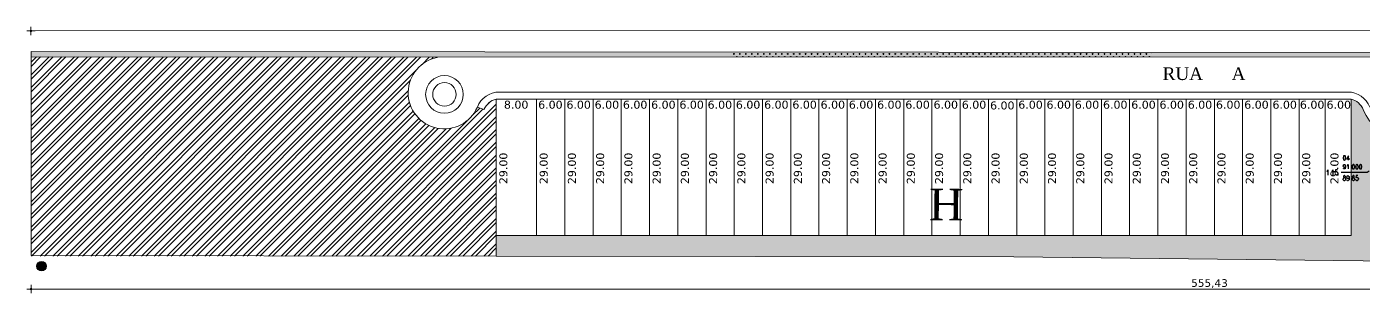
# Model space of a CAD drawing. Header units: centimetres. Extents: x 429547 to 433218, y 9613176 to 9615382.
# Drawn here: x 430994.6 to 431278.5, y 9614626 to 9614682.6 of the extents above; entities that cross this region are included whole.
import ezdxf
from ezdxf.enums import TextEntityAlignment as Align

# ---------------------------------------------------------------- set-up
doc = ezdxf.new("R2010")
doc.units = ezdxf.units.CM
doc.header["$LTSCALE"] = 0.05
for name, color, linetype, lineweight in [('AREAS', 6, 'Continuous', 20), ('DIM NOVO', 4, 'Continuous', 20), ('p vista', 1, 'Continuous', 50)]:
    doc.layers.add(name, color=color, linetype=linetype, lineweight=lineweight)
for name, color, linetype in [('bloco arvore', 7, 'Continuous'), ('Cotas', 4, 'Continuous'), ('DIM', 7, 'Continuous'), ('Hachura', 252, 'Continuous'), ('PDF_PS_PONTOS_IDENTIFICACAO_LIN', 7, 'Continuous'), ('PDF_PS_PONTOS_IDENTIFICACAO_TXT', 1, 'Continuous'), ('PENA-02', 2, 'Continuous')]:
    doc.layers.add(name, color=color, linetype=linetype)
doc.styles.add('LEALTÀ PADRÃO', font='verdana.ttf')
doc.styles.add('style1', font='times.ttf')
pattern_1 = [(0, (0, 500), (0.635, 0.635), [0.3175, -0.9525]), (90, (0.15875, 499.84125), (-0.635, 0.635), [0.3175, -0.9525])]

msp = doc.modelspace()

# ---------------------------------------------------------------- hatches: boundary and pattern name
at = {"layer": 'bloco arvore', "linetype": 'Continuous', "lineweight": -2}
h = msp.add_hatch(color=5, dxfattribs=at)
h.dxf.hatch_style = 1
edge = h.paths.add_edge_path()
edge.add_arc((430997.748, 9614631.74), 1, 0, 360)
at = {"layer": 'Hachura', "linetype": 'Continuous', "lineweight": 0, "true_color": 0xf8991e}
h = msp.add_hatch(dxfattribs=at)
h.set_pattern_fill('ANSI32', color=30, scale=0.2)
h.paths.add_polyline_path([(431094.34, 9614667.258, 0.237334), (431091.737, 9614665.018), (431090.337, 9614665.558, -1.669448), (431081.922, 9614676.139), (430995.505, 9614676.215), (430995.503, 9614633.909), (431094.342, 9614633.904), (431094.34, 9614638.256)])
at = {"layer": 'Hachura', "linetype": 'Continuous', "lineweight": 0, "true_color": 0x139b48}
h = msp.add_hatch(dxfattribs=at)
h.set_pattern_fill('CROSS', color=114, scale=0.1)
h.set_pattern_definition(pattern_1)
h.paths.add_polyline_path([(432547.609, 9614676.374), (432547.609, 9614676.14), (430995.542, 9614676.215), (430995.543, 9614677.372)])
h = msp.add_hatch(dxfattribs=at)
h.set_pattern_fill('CROSS', color=114, scale=0.1)
h.set_pattern_definition(pattern_1)
h.paths.add_polyline_path([(431233.583, 9614677.218), (431144.451, 9614677.276), (431144.451, 9614676.207), (431233.583, 9614676.203)])
h = msp.add_hatch(dxfattribs=at)
h.set_pattern_fill('CROSS', color=114, scale=0.1)
h.set_pattern_definition(pattern_1)
h.paths.add_polyline_path([(431325.422, 9614677.159), (431233.583, 9614677.218), (431233.583, 9614676.203), (431325.422, 9614676.199)])
h = msp.add_hatch(dxfattribs=at)
h.set_pattern_fill('CROSS', color=114, scale=0.1)
h.set_pattern_definition(pattern_1)
h.paths.add_polyline_path([(431297.937, 9614667.259, 0.2371224), (431295.337, 9614665.02, -0.6859907), (431278.544, 9614665.019, 0.2375154), (431275.94, 9614667.259), (431275.94, 9614638.256), (431094.34, 9614638.256), (431094.342, 9614633.904), (431204.278, 9614633.73), (431533.065, 9614630.064), (431547.742, 9614630.25), (431547.742, 9614638.258), (431297.937, 9614638.257)])

# ---------------------------------------------------------------- linework, layer by layer
at = {"layer": 'AREAS', "color": 7, "linetype": 'Continuous', "lineweight": 9}
for p, q in [((430995.505, 9614633.991, -1.124), (430995.505, 9614676.215, -1.124)), ((430995.543, 9614677.372, -1.124), (430995.542, 9614676.215, -1.124)), ((430995.542, 9614676.215, -1.124), (432547.609, 9614676.14, -1.124)), ((430995.542, 9614676.215, -1.124), (431081.922, 9614676.139, -1.124)), ((432547.609, 9614676.374, -1.124), (430995.543, 9614677.372, -1.124)), ((431144.68, 9614676.86), (431144.998, 9614676.86)), ((431144.839, 9614676.701), (431144.839, 9614677.019)), ((431145.315, 9614676.225), (431145.633, 9614676.225)), ((431145.474, 9614676.207), (431145.474, 9614676.384)), ((431145.95, 9614676.86), (431146.268, 9614676.86)), ((431146.109, 9614676.701), (431146.109, 9614677.019)), ((431146.585, 9614676.225), (431146.903, 9614676.225)), ((431146.744, 9614676.207), (431146.744, 9614676.384)), ((431147.22, 9614676.86), (431147.538, 9614676.86)), ((431147.379, 9614676.701), (431147.379, 9614677.019)), ((431147.855, 9614676.225), (431148.173, 9614676.225)), ((431148.014, 9614676.207), (431148.014, 9614676.384)), ((431148.49, 9614676.86), (431148.808, 9614676.86)), ((431148.649, 9614676.701), (431148.649, 9614677.019)), ((431149.125, 9614676.225), (431149.443, 9614676.225)), ((431149.284, 9614676.207), (431149.284, 9614676.384)), ((431149.76, 9614676.86), (431150.078, 9614676.86)), ((431149.919, 9614676.701), (431149.919, 9614677.019)), ((431150.395, 9614676.225), (431150.713, 9614676.225)), ((431150.554, 9614676.207), (431150.554, 9614676.384)), ((431151.03, 9614676.86), (431151.348, 9614676.86)), ((431151.189, 9614676.701), (431151.189, 9614677.019)), ((431151.665, 9614676.225), (431151.983, 9614676.225)), ((431151.824, 9614676.207), (431151.824, 9614676.384)), ((431152.3, 9614676.86), (431152.618, 9614676.86)), ((431152.459, 9614676.701), (431152.459, 9614677.019)), ((431152.935, 9614676.225), (431153.253, 9614676.225)), ((431153.094, 9614676.207), (431153.094, 9614676.384)), ((431153.57, 9614676.86), (431153.888, 9614676.86)), ((431153.729, 9614676.701), (431153.729, 9614677.019)), ((431154.205, 9614676.225), (431154.523, 9614676.225)), ((431154.364, 9614676.207), (431154.364, 9614676.384)), ((431154.84, 9614676.86), (431155.158, 9614676.86)), ((431154.999, 9614676.701), (431154.999, 9614677.019)), ((431155.475, 9614676.225), (431155.793, 9614676.225)), ((431155.634, 9614676.207), (431155.634, 9614676.384)), ((431156.11, 9614676.86), (431156.428, 9614676.86)), ((431156.269, 9614676.701), (431156.269, 9614677.019)), ((431156.745, 9614676.225), (431157.063, 9614676.225)), ((431156.904, 9614676.207), (431156.904, 9614676.384)), ((431157.38, 9614676.86), (431157.698, 9614676.86)), ((431157.539, 9614676.701), (431157.539, 9614677.019)), ((431158.015, 9614676.225), (431158.333, 9614676.225)), ((431158.174, 9614676.207), (431158.174, 9614676.384)), ((431158.65, 9614676.86), (431158.968, 9614676.86)), ((431158.809, 9614676.701), (431158.809, 9614677.019)), ((431159.285, 9614676.225), (431159.603, 9614676.225)), ((431159.444, 9614676.207), (431159.444, 9614676.384)), ((431159.92, 9614676.86), (431160.238, 9614676.86)), ((431160.079, 9614676.701), (431160.079, 9614677.019)), ((431160.555, 9614676.225), (431160.873, 9614676.225)), ((431160.714, 9614676.207), (431160.714, 9614676.384)), ((431161.19, 9614676.86), (431161.508, 9614676.86)), ((431161.349, 9614676.701), (431161.349, 9614677.019)), ((431161.825, 9614676.225), (431162.143, 9614676.225)), ((431161.984, 9614676.207), (431161.984, 9614676.384)), ((431162.46, 9614676.86), (431162.778, 9614676.86)), ((431162.619, 9614676.701), (431162.619, 9614677.019)), ((431163.095, 9614676.225), (431163.413, 9614676.225)), ((431163.254, 9614676.206), (431163.254, 9614676.384)), ((431163.73, 9614676.86), (431164.048, 9614676.86)), ((431163.889, 9614676.701), (431163.889, 9614677.019)), ((431164.365, 9614676.225), (431164.683, 9614676.225)), ((431164.524, 9614676.206), (431164.524, 9614676.384)), ((431165, 9614676.86), (431165.318, 9614676.86)), ((431165.159, 9614676.701), (431165.159, 9614677.019)), ((431165.635, 9614676.225), (431165.953, 9614676.225)), ((431165.794, 9614676.206), (431165.794, 9614676.384)), ((431166.27, 9614676.86), (431166.588, 9614676.86)), ((431166.429, 9614676.701), (431166.429, 9614677.019)), ((431166.905, 9614676.225), (431167.223, 9614676.225)), ((431167.064, 9614676.206), (431167.064, 9614676.384)), ((431167.54, 9614676.86), (431167.858, 9614676.86)), ((431167.699, 9614676.701), (431167.699, 9614677.019)), ((431168.175, 9614676.225), (431168.493, 9614676.225)), ((431168.334, 9614676.206), (431168.334, 9614676.384)), ((431168.81, 9614676.86), (431169.128, 9614676.86)), ((431168.969, 9614676.701), (431168.969, 9614677.019)), ((431169.445, 9614676.225), (431169.763, 9614676.225)), ((431169.604, 9614676.206), (431169.604, 9614676.384)), ((431170.08, 9614676.86), (431170.398, 9614676.86)), ((431170.239, 9614676.701), (431170.239, 9614677.019)), ((431170.715, 9614676.225), (431171.033, 9614676.225)), ((431170.874, 9614676.206), (431170.874, 9614676.384)), ((431171.35, 9614676.86), (431171.668, 9614676.86)), ((431171.509, 9614676.701), (431171.509, 9614677.019)), ((431171.985, 9614676.225), (431172.303, 9614676.225)), ((431172.144, 9614676.206), (431172.144, 9614676.384)), ((431172.62, 9614676.86), (431172.938, 9614676.86)), ((431172.779, 9614676.701), (431172.779, 9614677.019)), ((431173.255, 9614676.225), (431173.573, 9614676.225)), ((431173.414, 9614676.206), (431173.414, 9614676.384)), ((431173.89, 9614676.86), (431174.208, 9614676.86)), ((431174.049, 9614676.701), (431174.049, 9614677.019)), ((431174.525, 9614676.225), (431174.843, 9614676.225)), ((431174.684, 9614676.206), (431174.684, 9614676.384)), ((431175.16, 9614676.86), (431175.478, 9614676.86)), ((431175.319, 9614676.701), (431175.319, 9614677.019)), ((431175.795, 9614676.225), (431176.113, 9614676.225)), ((431175.954, 9614676.206), (431175.954, 9614676.384)), ((431176.43, 9614676.86), (431176.748, 9614676.86)), ((431176.589, 9614676.701), (431176.589, 9614677.019)), ((431177.065, 9614676.225), (431177.383, 9614676.225)), ((431177.224, 9614676.206), (431177.224, 9614676.384)), ((431177.7, 9614676.86), (431178.018, 9614676.86)), ((431177.859, 9614676.701), (431177.859, 9614677.019)), ((431178.335, 9614676.225), (431178.653, 9614676.225)), ((431178.494, 9614676.206), (431178.494, 9614676.384)), ((431178.97, 9614676.86), (431179.288, 9614676.86)), ((431179.129, 9614676.701), (431179.129, 9614677.019)), ((431179.605, 9614676.225), (431179.923, 9614676.225)), ((431179.764, 9614676.206), (431179.764, 9614676.384)), ((431180.24, 9614676.86), (431180.558, 9614676.86)), ((431180.399, 9614676.701), (431180.399, 9614677.019)), ((431180.875, 9614676.225), (431181.193, 9614676.225)), ((431181.034, 9614676.206), (431181.034, 9614676.384)), ((431181.51, 9614676.86), (431181.828, 9614676.86)), ((431181.669, 9614676.701), (431181.669, 9614677.019)), ((431182.145, 9614676.225), (431182.463, 9614676.225)), ((431182.304, 9614676.206), (431182.304, 9614676.384)), ((431182.78, 9614676.86), (431183.098, 9614676.86)), ((431182.939, 9614676.701), (431182.939, 9614677.019)), ((431183.415, 9614676.225), (431183.733, 9614676.225)), ((431183.574, 9614676.206), (431183.574, 9614676.384)), ((431184.05, 9614676.86), (431184.368, 9614676.86)), ((431184.209, 9614676.701), (431184.209, 9614677.019)), ((431184.685, 9614676.225), (431185.003, 9614676.225)), ((431184.844, 9614676.205), (431184.844, 9614676.384)), ((431185.32, 9614676.86), (431185.638, 9614676.86)), ((431185.479, 9614676.701), (431185.479, 9614677.019)), ((431185.955, 9614676.225), (431186.273, 9614676.225)), ((431186.114, 9614676.205), (431186.114, 9614676.384)), ((431186.59, 9614676.86), (431186.908, 9614676.86)), ((431186.749, 9614676.701), (431186.749, 9614677.019)), ((431187.225, 9614676.225), (431187.543, 9614676.225)), ((431187.384, 9614676.205), (431187.384, 9614676.384)), ((431187.86, 9614676.86), (431188.178, 9614676.86)), ((431188.019, 9614676.701), (431188.019, 9614677.019)), ((431188.495, 9614676.225), (431188.813, 9614676.225)), ((431188.654, 9614676.205), (431188.654, 9614676.384)), ((431189.13, 9614676.86), (431189.448, 9614676.86)), ((431189.289, 9614676.701), (431189.289, 9614677.019)), ((431189.765, 9614676.225), (431190.083, 9614676.225)), ((431189.924, 9614676.205), (431189.924, 9614676.384)), ((431190.4, 9614676.86), (431190.718, 9614676.86)), ((431190.559, 9614676.701), (431190.559, 9614677.019)), ((431191.035, 9614676.225), (431191.353, 9614676.225)), ((431191.194, 9614676.205), (431191.194, 9614676.384)), ((431191.67, 9614676.86), (431191.988, 9614676.86)), ((431191.829, 9614676.701), (431191.829, 9614677.019)), ((431192.305, 9614676.225), (431192.623, 9614676.225)), ((431192.464, 9614676.205), (431192.464, 9614676.384)), ((431192.94, 9614676.86), (431193.258, 9614676.86)), ((431193.099, 9614676.701), (431193.099, 9614677.019)), ((431193.575, 9614676.225), (431193.893, 9614676.225)), ((431193.734, 9614676.205), (431193.734, 9614676.384)), ((431194.21, 9614676.86), (431194.528, 9614676.86)), ((431194.369, 9614676.701), (431194.369, 9614677.019)), ((431194.845, 9614676.225), (431195.163, 9614676.225)), ((431195.004, 9614676.205), (431195.004, 9614676.384)), ((431195.48, 9614676.86), (431195.798, 9614676.86)), ((431195.639, 9614676.701), (431195.639, 9614677.019)), ((431196.115, 9614676.225), (431196.433, 9614676.225)), ((431196.274, 9614676.205), (431196.274, 9614676.384)), ((431196.75, 9614676.86), (431197.068, 9614676.86)), ((431196.909, 9614676.701), (431196.909, 9614677.019)), ((431197.385, 9614676.225), (431197.703, 9614676.225)), ((431197.544, 9614676.205), (431197.544, 9614676.384)), ((431198.02, 9614676.86), (431198.338, 9614676.86)), ((431198.179, 9614676.701), (431198.179, 9614677.019)), ((431198.655, 9614676.225), (431198.973, 9614676.225)), ((431198.814, 9614676.205), (431198.814, 9614676.384)), ((431199.29, 9614676.86), (431199.608, 9614676.86)), ((431199.449, 9614676.701), (431199.449, 9614677.019)), ((431199.925, 9614676.225), (431200.243, 9614676.225)), ((431200.084, 9614676.205), (431200.084, 9614676.384)), ((431200.56, 9614676.86), (431200.878, 9614676.86)), ((431200.719, 9614676.701), (431200.719, 9614677.019)), ((431201.195, 9614676.225), (431201.513, 9614676.225)), ((431201.354, 9614676.205), (431201.354, 9614676.384)), ((431201.83, 9614676.86), (431202.148, 9614676.86)), ((431201.989, 9614676.701), (431201.989, 9614677.019)), ((431202.465, 9614676.225), (431202.783, 9614676.225)), ((431202.624, 9614676.205), (431202.624, 9614676.384)), ((431203.1, 9614676.86), (431203.418, 9614676.86)), ((431203.259, 9614676.701), (431203.259, 9614677.019)), ((431203.735, 9614676.225), (431204.053, 9614676.225)), ((431203.894, 9614676.205), (431203.894, 9614676.384)), ((431204.37, 9614676.86), (431204.688, 9614676.86)), ((431204.529, 9614676.701), (431204.529, 9614677.019)), ((431205.005, 9614676.225), (431205.323, 9614676.225)), ((431205.164, 9614676.204), (431205.164, 9614676.384)), ((431205.64, 9614676.86), (431205.958, 9614676.86)), ((431205.799, 9614676.701), (431205.799, 9614677.019)), ((431206.275, 9614676.225), (431206.593, 9614676.225)), ((431206.434, 9614676.204), (431206.434, 9614676.384)), ((431206.91, 9614676.86), (431207.228, 9614676.86)), ((431207.069, 9614676.701), (431207.069, 9614677.019)), ((431207.545, 9614676.225), (431207.863, 9614676.225)), ((431207.704, 9614676.204), (431207.704, 9614676.384)), ((431208.18, 9614676.86), (431208.498, 9614676.86)), ((431208.339, 9614676.701), (431208.339, 9614677.019)), ((431208.815, 9614676.225), (431209.133, 9614676.225)), ((431208.974, 9614676.204), (431208.974, 9614676.384)), ((431209.45, 9614676.86), (431209.768, 9614676.86)), ((431209.609, 9614676.701), (431209.609, 9614677.019)), ((431210.085, 9614676.225), (431210.403, 9614676.225)), ((431210.244, 9614676.204), (431210.244, 9614676.384)), ((431210.72, 9614676.86), (431211.038, 9614676.86)), ((431210.879, 9614676.701), (431210.879, 9614677.019)), ((431211.355, 9614676.225), (431211.673, 9614676.225)), ((431211.514, 9614676.204), (431211.514, 9614676.384)), ((431211.99, 9614676.86), (431212.308, 9614676.86)), ((431212.149, 9614676.701), (431212.149, 9614677.019)), ((431212.625, 9614676.225), (431212.943, 9614676.225)), ((431212.784, 9614676.204), (431212.784, 9614676.384)), ((431213.26, 9614676.86), (431213.578, 9614676.86)), ((431213.419, 9614676.701), (431213.419, 9614677.019)), ((431213.895, 9614676.225), (431214.213, 9614676.225)), ((431214.054, 9614676.204), (431214.054, 9614676.384)), ((431214.53, 9614676.86), (431214.848, 9614676.86)), ((431214.689, 9614676.701), (431214.689, 9614677.019)), ((431215.165, 9614676.225), (431215.483, 9614676.225)), ((431215.324, 9614676.204), (431215.324, 9614676.384)), ((431215.8, 9614676.86), (431216.118, 9614676.86)), ((431215.959, 9614676.701), (431215.959, 9614677.019)), ((431216.435, 9614676.225), (431216.753, 9614676.225)), ((431216.594, 9614676.204), (431216.594, 9614676.384)), ((431217.07, 9614676.86), (431217.388, 9614676.86)), ((431217.229, 9614676.701), (431217.229, 9614677.019)), ((431217.705, 9614676.225), (431218.023, 9614676.225)), ((431217.864, 9614676.204), (431217.864, 9614676.384)), ((431218.34, 9614676.86), (431218.658, 9614676.86)), ((431218.499, 9614676.701), (431218.499, 9614677.019)), ((431218.975, 9614676.225), (431219.293, 9614676.225)), ((431219.134, 9614676.204), (431219.134, 9614676.384)), ((431219.61, 9614676.86), (431219.928, 9614676.86)), ((431219.769, 9614676.701), (431219.769, 9614677.019)), ((431220.245, 9614676.225), (431220.563, 9614676.225)), ((431220.404, 9614676.204), (431220.404, 9614676.384)), ((431220.88, 9614676.86), (431221.198, 9614676.86)), ((431221.039, 9614676.701), (431221.039, 9614677.019)), ((431221.515, 9614676.225), (431221.833, 9614676.225)), ((431221.674, 9614676.204), (431221.674, 9614676.384)), ((431222.15, 9614676.86), (431222.468, 9614676.86)), ((431222.309, 9614676.701), (431222.309, 9614677.019)), ((431222.785, 9614676.225), (431223.103, 9614676.225)), ((431222.944, 9614676.204), (431222.944, 9614676.384)), ((431223.42, 9614676.86), (431223.738, 9614676.86)), ((431223.579, 9614676.701), (431223.579, 9614677.019)), ((431224.055, 9614676.225), (431224.373, 9614676.225)), ((431224.214, 9614676.204), (431224.214, 9614676.384)), ((431224.69, 9614676.86), (431225.008, 9614676.86)), ((431224.849, 9614676.701), (431224.849, 9614677.019)), ((431225.325, 9614676.225), (431225.643, 9614676.225)), ((431225.484, 9614676.203), (431225.484, 9614676.384)), ((431225.96, 9614676.86), (431226.278, 9614676.86)), ((431226.119, 9614676.701), (431226.119, 9614677.019)), ((431226.595, 9614676.225), (431226.913, 9614676.225)), ((431226.754, 9614676.203), (431226.754, 9614676.384)), ((431227.23, 9614676.86), (431227.548, 9614676.86)), ((431227.389, 9614676.701), (431227.389, 9614677.019)), ((431227.865, 9614676.225), (431228.183, 9614676.225)), ((431228.024, 9614676.203), (431228.024, 9614676.384)), ((431228.5, 9614676.86), (431228.818, 9614676.86)), ((431228.659, 9614676.701), (431228.659, 9614677.019)), ((431229.135, 9614676.225), (431229.453, 9614676.225)), ((431229.294, 9614676.203), (431229.294, 9614676.384)), ((431229.77, 9614676.86), (431230.088, 9614676.86)), ((431229.929, 9614676.701), (431229.929, 9614677.019)), ((431230.405, 9614676.225), (431230.723, 9614676.225)), ((431230.564, 9614676.203), (431230.564, 9614676.384)), ((431231.04, 9614676.86), (431231.358, 9614676.86)), ((431231.199, 9614676.701), (431231.199, 9614677.019)), ((431231.675, 9614676.225), (431231.993, 9614676.225)), ((431231.834, 9614676.203), (431231.834, 9614676.384)), ((431232.31, 9614676.86), (431232.628, 9614676.86)), ((431232.469, 9614676.701), (431232.469, 9614677.019)), ((431232.945, 9614676.225), (431233.263, 9614676.225)), ((431233.104, 9614676.203), (431233.104, 9614676.384)), ((431233.58, 9614676.86), (431233.583, 9614676.86)), ((431090.337, 9614665.558, -1.124), (431091.737, 9614665.018, -1.124)), ((431094.34, 9614667.258, -1.124), (431094.342, 9614633.904, -1.124)), ((431275.94, 9614638.256), (431275.94, 9614667.259)), ((431094.342, 9614633.904), (431094.34, 9614638.256)), ((431094.34, 9614638.256), (431275.94, 9614638.256)), ((431094.342, 9614633.904, -1.124), (430995.505, 9614633.991, -1.124)), ((431204.278, 9614633.73), (431094.342, 9614633.904)), ((431533.065, 9614630.064), (431204.278, 9614633.73))]:
    msp.add_line(p, q, dxfattribs=at)
for centre, radius, start, end in [((431083.298, 9614668.596, -1.124), 7.667, 100.33841, 336.65191), ((431095.265, 9614663.55, -1.124), 3.822, 104.00627, 157.41111), ((431275.018, 9614663.553), 3.818, 22.57832, 76.02253)]:
    msp.add_arc(centre, radius, start, end, dxfattribs=at)
at = {"layer": 'bloco arvore', "linetype": 'Continuous', "lineweight": -2}
msp.add_circle((430997.748, 9614631.74, -0.595), 1, dxfattribs=at)
at = {"layer": 'Cotas', "color": 251, "lineweight": 0, "true_color": 0x636466}
for p, q in [((430995.491, 9614681.745), (430995.49, 9614682.641)), ((430996.387, 9614681.745), (430994.595, 9614681.745)), ((430995.491, 9614681.745), (430995.491, 9614680.849)), ((430996.401, 9614626.886), (430994.609, 9614626.886)), ((430995.505, 9614626.886), (430995.505, 9614627.782)), ((430995.505, 9614626.886), (430995.505, 9614625.99))]:
    msp.add_line(p, q, dxfattribs=at)
for centre in [(430995.491, 9614681.745), (430995.505, 9614626.886)]:
    msp.add_circle(centre, 0.179, dxfattribs=at)
at = {"layer": 'DIM NOVO', "color": 251, "linetype": 'Continuous', "lineweight": 0, "true_color": 0x636466}
for p, q in [((430996.291, 9614681.745), (432770.63, 9614682.428)), ((430996.305, 9614626.886), (431495.591, 9614626.886))]:
    msp.add_line(p, q, dxfattribs=at)
at = {"layer": 'p vista', "color": 7, "linetype": 'Continuous', "lineweight": 9}
for p, q in [((430995.505, 9614633.991, -1.124), (430995.543, 9614677.372, -1.124)), ((430995.542, 9614676.215, -1.124), (432547.609, 9614676.14)), ((430995.543, 9614677.372, -1.124), (432620.791, 9614676.336, -1.124)), ((431094.993, 9614668.758), (431275.363, 9614668.759)), ((431094.34, 9614667.258), (431275.943, 9614667.259)), ((431094.34, 9614635.037), (431094.34, 9614667.258)), ((431102.91, 9614638.256), (431102.91, 9614667.261)), ((431108.91, 9614638.256), (431108.91, 9614667.261)), ((431114.91, 9614638.256), (431114.91, 9614667.261)), ((431120.91, 9614638.256), (431120.91, 9614667.261)), ((431126.91, 9614638.256), (431126.91, 9614667.261)), ((431132.91, 9614638.256), (431132.91, 9614667.261)), ((431138.91, 9614638.256), (431138.91, 9614667.261)), ((431144.91, 9614638.256), (431144.91, 9614667.261)), ((431150.91, 9614638.256), (431150.91, 9614667.261)), ((431156.91, 9614638.256), (431156.91, 9614667.261)), ((431162.91, 9614638.256), (431162.91, 9614667.261)), ((431168.91, 9614638.256), (431168.91, 9614667.261)), ((431174.91, 9614638.256), (431174.91, 9614667.261)), ((431180.91, 9614638.256), (431180.91, 9614667.261)), ((431186.91, 9614638.256), (431186.91, 9614667.261)), ((431192.91, 9614638.256), (431192.91, 9614667.261)), ((431198.91, 9614638.256), (431198.91, 9614667.26)), ((431204.91, 9614638.256), (431204.91, 9614667.26)), ((431210.91, 9614638.256), (431210.91, 9614667.26)), ((431216.91, 9614638.256), (431216.91, 9614667.26)), ((431222.91, 9614638.256), (431222.91, 9614667.26)), ((431228.91, 9614638.256), (431228.91, 9614667.26)), ((431234.91, 9614638.256), (431234.91, 9614667.26)), ((431240.91, 9614638.256), (431240.91, 9614667.26)), ((431246.91, 9614638.256), (431246.91, 9614667.26)), ((431252.91, 9614638.256), (431252.91, 9614667.26)), ((431258.91, 9614638.256), (431258.91, 9614667.26)), ((431264.91, 9614638.256), (431264.91, 9614667.26)), ((431270.46, 9614638.256), (431270.46, 9614667.26)), ((431275.94, 9614638.256, -0.7), (431275.94, 9614667.259, -0.7)), ((431275.94, 9614638.256, -0.7), (431275.94, 9614667.259, -0.7)), ((431275.94, 9614638.256, -0.7), (431275.94, 9614667.259, -0.7)), ((431094.34, 9614638.256), (431275.94, 9614638.256)), ((431094.342, 9614633.904, -1.124), (430995.505, 9614633.991, -1.124))]:
    msp.add_line(p, q, dxfattribs=at)
for radius in [4, 2.5]:
    msp.add_circle((431083.34, 9614668.258), radius, dxfattribs=at)
for centre, radius, start, end in [((431083.298, 9614668.596), 7.667, 100.33838, 336.65191), ((431095.002, 9614663.758), 5, 90.00029, 158.89986), ((431275.278, 9614663.759, -0.7), 5, 21.10072, 90.00029), ((431275.278, 9614663.759, -0.7), 5, 21.10072, 90.00029), ((431095.265, 9614663.55), 3.822, 104.0069, 157.41087), ((431275.015, 9614663.551, -0.7), 3.822, 22.59006, 75.99263), ((431275.015, 9614663.551, -0.7), 3.822, 22.59006, 75.99263), ((431275.015, 9614663.551, -0.7), 3.822, 22.58982, 75.99326), ((431286.94, 9614668.26, -0.7), 9, 201.10077, 338.89981)]:
    msp.add_arc(centre, radius, start, end, dxfattribs=at)
at = {"layer": 'PDF_PS_PONTOS_IDENTIFICACAO_LIN', "linetype": 'Continuous', "lineweight": 25, "elevation": -1.401}
msp.add_lwpolyline([(431279.776, 9614651.976), (431279.342, 9614651.65), (431273.813, 9614651.65)], dxfattribs=at)
at = {"layer": 'PDF_PS_PONTOS_IDENTIFICACAO_TXT', "linetype": 'Continuous', "lineweight": 25, "elevation": -1.401}
for points in [[(431274.463, 9614655.228), (431274.355, 9614655.228), (431274.355, 9614655.12), (431274.246, 9614654.795), (431274.246, 9614654.686), (431274.355, 9614654.469), (431274.355, 9614654.361), (431274.463, 9614654.253), (431274.572, 9614654.253), (431274.68, 9614654.361), (431274.789, 9614654.469), (431274.789, 9614654.686), (431274.789, 9614654.795), (431274.789, 9614655.12), (431274.68, 9614655.228), (431274.572, 9614655.228)], [(431274.463, 9614651), (431274.355, 9614650.891), (431274.355, 9614650.783), (431274.355, 9614650.675), (431274.463, 9614650.566), (431274.572, 9614650.566), (431274.68, 9614650.458), (431274.789, 9614650.349), (431274.789, 9614650.241), (431274.789, 9614650.132), (431274.789, 9614650.024), (431274.68, 9614650.024), (431274.572, 9614649.916), (431274.463, 9614649.916), (431274.355, 9614650.024), (431274.246, 9614650.132), (431274.246, 9614650.241), (431274.355, 9614650.349), (431274.355, 9614650.458), (431274.463, 9614650.566), (431274.68, 9614650.566), (431274.68, 9614650.675), (431274.789, 9614650.675), (431274.789, 9614650.783), (431274.68, 9614650.891), (431274.572, 9614651)], [(431276.415, 9614653.385), (431276.306, 9614653.277), (431276.198, 9614653.168), (431276.198, 9614652.951), (431276.198, 9614652.843), (431276.198, 9614652.518), (431276.306, 9614652.409), (431276.415, 9614652.409), (431276.523, 9614652.409), (431276.632, 9614652.409), (431276.632, 9614652.518), (431276.74, 9614652.843), (431276.74, 9614652.951), (431276.632, 9614653.168), (431276.632, 9614653.277), (431276.523, 9614653.385)], [(431276.415, 9614651), (431276.306, 9614650.891), (431276.198, 9614650.783), (431276.198, 9614650.675), (431276.306, 9614650.675), (431276.306, 9614650.566), (431276.523, 9614650.566), (431276.632, 9614650.458), (431276.632, 9614650.349), (431276.74, 9614650.241), (431276.74, 9614650.132), (431276.632, 9614650.024), (431276.523, 9614649.916), (431276.415, 9614649.916), (431276.306, 9614650.024), (431276.198, 9614650.024), (431276.198, 9614650.132), (431276.198, 9614650.241), (431276.198, 9614650.349), (431276.306, 9614650.458), (431276.415, 9614650.566), (431276.523, 9614650.566), (431276.632, 9614650.675), (431276.632, 9614650.783), (431276.632, 9614650.891), (431276.523, 9614651)], [(431277.174, 9614653.385), (431277.065, 9614653.277), (431276.957, 9614653.168), (431276.957, 9614652.951), (431276.957, 9614652.843), (431276.957, 9614652.518), (431277.065, 9614652.409), (431277.174, 9614652.409), (431277.282, 9614652.409), (431277.391, 9614652.409), (431277.391, 9614652.518), (431277.499, 9614652.843), (431277.499, 9614652.951), (431277.391, 9614653.168), (431277.391, 9614653.277), (431277.282, 9614653.385)], [(431277.933, 9614653.385), (431277.824, 9614653.277), (431277.716, 9614653.168), (431277.716, 9614652.951), (431277.716, 9614652.843), (431277.716, 9614652.518), (431277.824, 9614652.409), (431277.933, 9614652.409), (431278.041, 9614652.409), (431278.15, 9614652.409), (431278.15, 9614652.518), (431278.258, 9614652.843), (431278.258, 9614652.951), (431278.15, 9614653.168), (431278.15, 9614653.277), (431278.041, 9614653.385)]]:
    msp.add_lwpolyline(points, close=True, dxfattribs=at)
for points in [[(431275.439, 9614654.253), (431275.439, 9614655.228), (431275.005, 9614654.578), (431275.656, 9614654.578)], [(431270.777, 9614651.976), (431270.885, 9614651.976), (431270.994, 9614652.192), (431270.994, 9614651.108)], [(431271.97, 9614651.976), (431272.078, 9614652.192), (431272.078, 9614651.108)], [(431273.054, 9614652.192), (431272.62, 9614652.192), (431272.62, 9614651.759), (431272.729, 9614651.867), (431272.837, 9614651.867), (431273.054, 9614651.759), (431273.054, 9614651.65), (431273.162, 9614651.542), (431273.162, 9614651.434), (431273.054, 9614651.325), (431273.054, 9614651.217), (431272.837, 9614651.108), (431272.729, 9614651.108), (431272.62, 9614651.217), (431272.62, 9614651.325)], [(431274.789, 9614653.06), (431274.68, 9614652.843), (431274.572, 9614652.735), (431274.463, 9614652.735), (431274.355, 9614652.843), (431274.246, 9614653.06), (431274.355, 9614653.168), (431274.355, 9614653.277), (431274.463, 9614653.385), (431274.572, 9614653.385), (431274.68, 9614653.277), (431274.68, 9614653.168), (431274.789, 9614653.06), (431274.789, 9614652.843), (431274.68, 9614652.518), (431274.68, 9614652.409), (431274.572, 9614652.409), (431274.463, 9614652.409), (431274.355, 9614652.409), (431274.355, 9614652.518)], [(431275.548, 9614650.675), (431275.548, 9614650.458), (431275.439, 9614650.349), (431275.331, 9614650.349), (431275.222, 9614650.349), (431275.114, 9614650.349), (431275.114, 9614650.458), (431275.005, 9614650.675), (431275.114, 9614650.783), (431275.114, 9614650.891), (431275.222, 9614651), (431275.331, 9614651), (431275.439, 9614650.891), (431275.548, 9614650.783), (431275.548, 9614650.675), (431275.548, 9614650.349), (431275.548, 9614650.132), (431275.439, 9614650.024), (431275.331, 9614649.916), (431275.222, 9614649.916), (431275.114, 9614650.024), (431275.114, 9614650.132)], [(431275.114, 9614653.168), (431275.222, 9614653.168), (431275.331, 9614653.385), (431275.331, 9614652.409)], [(431277.391, 9614651), (431277.065, 9614651), (431276.957, 9614650.566), (431277.065, 9614650.566), (431277.174, 9614650.675), (431277.282, 9614650.675), (431277.391, 9614650.566), (431277.391, 9614650.458), (431277.499, 9614650.349), (431277.499, 9614650.241), (431277.391, 9614650.132), (431277.391, 9614650.024), (431277.282, 9614649.916), (431277.174, 9614649.916), (431277.065, 9614650.024), (431276.957, 9614650.024), (431276.957, 9614650.132)]]:
    msp.add_lwpolyline(points, dxfattribs=at)

# ---------------------------------------------------------------- texts
at = {"layer": 'DIM', "color": 7, "linetype": 'Continuous', "lineweight": 9, "style": 'LEALTÀ PADRÃO'}
for s, rotation, p in [('8.00', 359.99294, (431095.977, 9614665.224)), ('29.00', 90, (431117.267, 9614649.201)), ('29.00', 90, (431123.267, 9614649.201)), ('29.00', 90, (431135.267, 9614649.201)), ('29.00', 90, (431141.267, 9614649.2)), ('29.00', 90, (431159.267, 9614649.209)), ('29.00', 90, (431165.267, 9614649.208)), ('29.00', 90, (431177.267, 9614649.209)), ('29.00', 90, (431183.267, 9614649.208)), ('29.00', 90, (431201.267, 9614649.201)), ('29.00', 90, (431207.267, 9614649.201)), ('29.00', 90, (431219.267, 9614649.201)), ('29.00', 90, (431225.267, 9614649.201)), ('29.00', 90, (431243.267, 9614649.201)), ('29.00', 90, (431249.267, 9614649.201)), ('29.00', 90, (431261.267, 9614649.201)), ('29.00', 90, (431267.267, 9614649.201))]:
    msp.add_text(s, height=1.7, rotation=rotation, dxfattribs=at).set_placement(p)
for p in [(431103.254, 9614665.218), (431109.254, 9614665.218), (431115.254, 9614665.218), (431121.254, 9614665.218), (431127.254, 9614665.218), (431133.254, 9614665.218), (431139.254, 9614665.218), (431145.254, 9614665.217), (431151.254, 9614665.226), (431157.254, 9614665.226), (431163.254, 9614665.226), (431169.254, 9614665.226), (431175.254, 9614665.226), (431181.254, 9614665.226), (431187.254, 9614665.225), (431193.254, 9614665.219), (431199.254, 9614665.058), (431205.254, 9614665.219), (431211.254, 9614665.218), (431217.254, 9614665.219), (431223.254, 9614665.218), (431229.254, 9614665.218), (431235.254, 9614665.219), (431241.254, 9614665.219), (431247.254, 9614665.219), (431253.254, 9614665.219), (431259.254, 9614665.219), (431265.085, 9614665.219), (431270.748, 9614665.218)]:
    msp.add_text('6.00', height=1.7, dxfattribs=at).set_placement(p)
at = {"layer": 'DIM NOVO', "color": 251, "linetype": 'Continuous', "lineweight": 0, "true_color": 0x636466, "style": 'LEALTÀ PADRÃO'}
msp.add_text('555,43', height=1.625, dxfattribs=at).set_placement((431241.971, 9614627.357))
at = {"layer": 'p vista', "color": 7, "linetype": 'Continuous', "lineweight": 9, "style": 'LEALTÀ PADRÃO'}
for p in [(431096.697, 9614649.2), (431105.267, 9614649.201), (431111.267, 9614649.201), (431129.267, 9614649.2), (431147.267, 9614649.199), (431153.267, 9614649.209), (431171.267, 9614649.208), (431189.267, 9614649.207), (431195.267, 9614649.201), (431213.267, 9614649.201), (431231.267, 9614649.2), (431237.267, 9614649.201), (431255.267, 9614649.201), (431273.267, 9614649.201, -0.7), (431273.267, 9614649.2)]:
    msp.add_text('29.00', height=1.7, rotation=90, dxfattribs=at).set_placement(p)
at = {"layer": 'PENA-02', "color": 7, "lineweight": 9, "style": 'style1'}
for s, height, rotation, p in [('RUA      A  ', 2.68809, 359.97667, (431245.734, 9614672.648)), ('H', 6.72, 359.44003, (431189.949, 9614644.854))]:
    msp.add_text(s, height=height, rotation=rotation, dxfattribs=at).set_placement(p, align=Align.MIDDLE)

doc.saveas('drawing.dxf')
